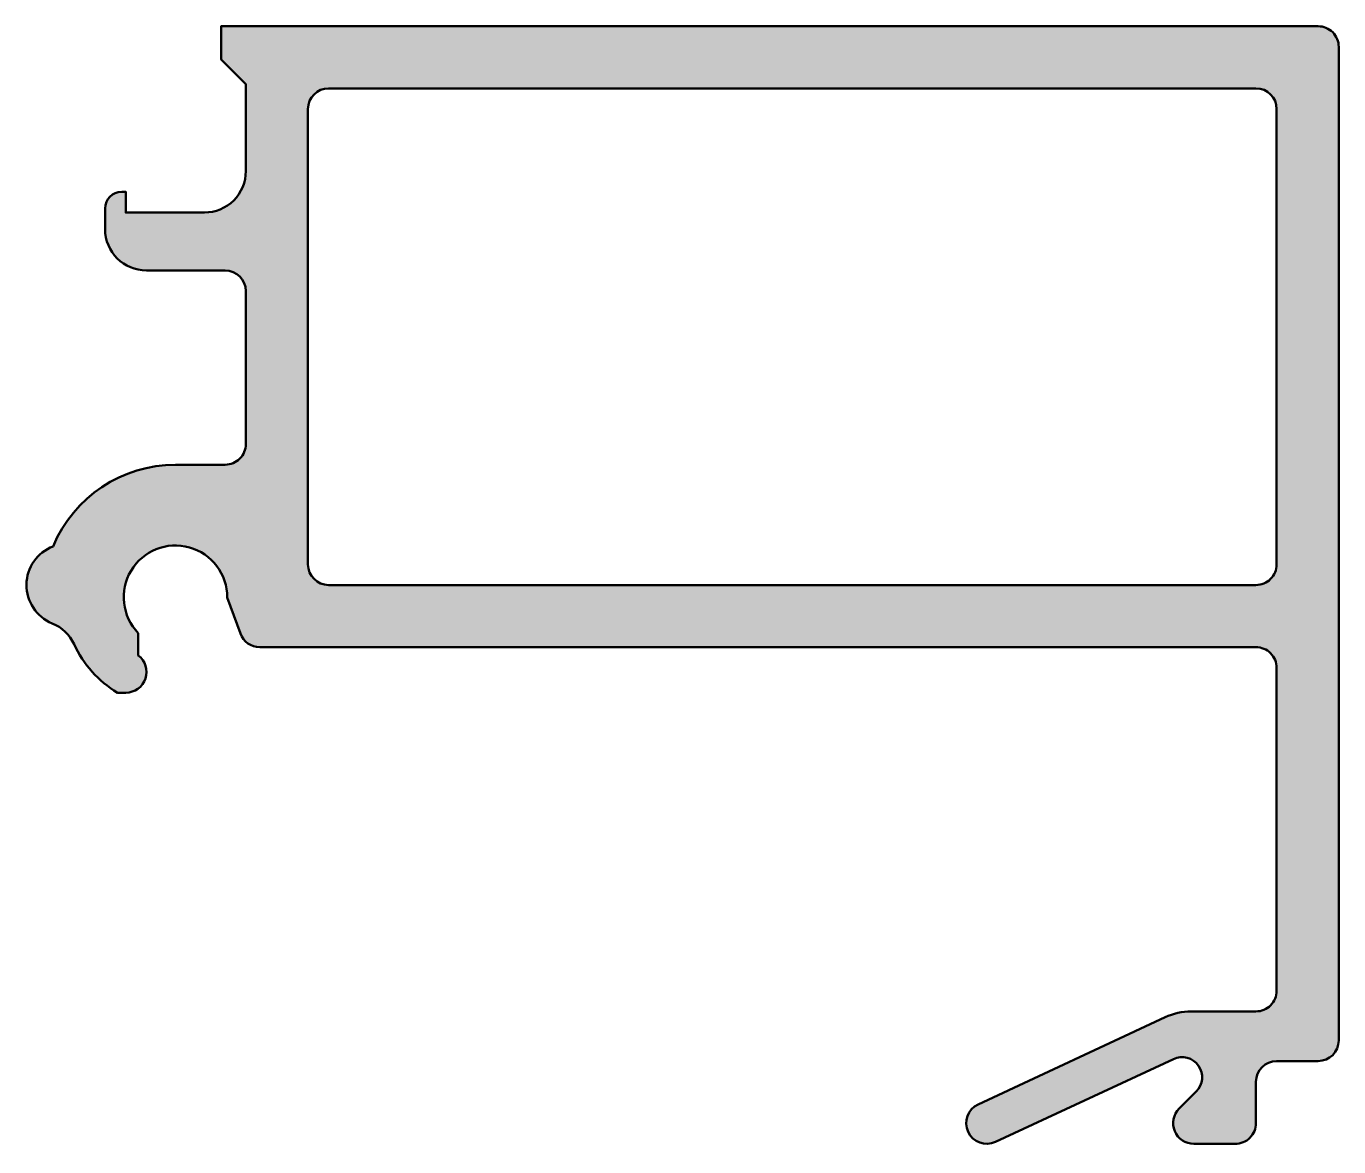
# Model space of a CAD drawing. Extents: x -4.2 to 27.5, y -27.1 to 0.
import ezdxf

# ---------------------------------------------------------------- set-up
doc = ezdxf.new("R2010")
doc.units = 0
doc.layers.add('0S-Alu contour', color=7, linetype='Continuous', lineweight=50)
doc.layers.add('0S-Alu hatch', color=252, linetype='Continuous', lineweight=25)

# ---------------------------------------------------------------- blocks, each defined once
blk = doc.blocks.new('467780__75358EE2_BFA1_427F_B0B2_26B3DDB55508_')
at = {"layer": '0S-Alu hatch'}
h = blk.add_hatch(color=256, dxfattribs=at)
edge = h.paths.add_edge_path()
edge.add_line((27, -4.9e-15), (0.5, 0))
edge.add_line((0.5, 0), (0.5000000000001278, -0.7999999999994998))
edge.add_line((0.5000000000001278, -0.7999999999994998), (1.100000000000207, -1.399999999999202))
edge.add_line((1.100000000000207, -1.399999999999202), (1.100000000000149, -3.50000000000022))
edge.add_ellipse((0.1000000000000889, -3.499999999999939), major_axis=(-1.000000000000061, 0), ratio=1, start_angle=89.99999999999062, end_angle=180, ccw=False)
edge.add_line((0.0999999999999222, -4.5), (-1.79999999999977, -4.5))
edge.add_line((-1.79999999999977, -4.5), (-1.79999999999977, -3.999999999999999))
edge.add_line((-1.79999999999977, -3.999999999999999), (-1.899999999999892, -4.00000000000022))
edge.add_arc((-1.899999999999886, -4.400000000000162), 0.3999999999999417, 90.00000000000095, 180)
edge.add_line((-2.299999999999827, -4.399999999999883), (-2.299999999999941, -4.899999999999862))
edge.add_arc((-1.299999999999777, -4.899999999999927), 1.000000000000163, 180, 269.9999999999995)
edge.add_line((-1.299999999999785, -5.90000000000009), (0.5999999999998654, -5.899999999999863))
edge.add_ellipse((0.5999999999998077, -6.400000000000261), major_axis=(-0.5000000000003979, 0), ratio=1, start_angle=180, end_angle=269.9999999999934, ccw=False)
edge.add_line((1.100000000000206, -6.400000000000318), (1.100000000000148, -10.09287949372083))
edge.add_ellipse((0.600000000000081, -10.09287949372077), major_axis=(-0.500000000000068, 0), ratio=1, start_angle=89.9999999999996, end_angle=180, ccw=False)
edge.add_line((0.6000000000000775, -10.59287949372083), (-0.6000000000000107, -10.59287949372128))
edge.add_arc((-0.6000000000001438, -13.7928794937209), 3.199999999999613, 89.99999999999763, 157.439678438316)
edge.add_arc((-3.199999999999888, -13.49999999999976), 0.9999999999998795, 110.801020251955, 247.8036894202161)
edge.add_ellipse((-3.95556233377157, -15.3517898260268), major_axis=(-0.9999999999980591, 0), ratio=1, start_angle=204.9184023087492, end_angle=247.80368942012808, ccw=False)
edge.add_arc((-0.6000000000001336, -13.79287949371785), 2.700000000002646, 204.9184023088836, 238.7033359050456)
edge.add_line((-2.002567278068515, -16.09999999999968), (-1.799999999999843, -16.09999999999991))
edge.add_arc((-1.799999999999825, -15.59999999999986), 0.5000000000000551, 269.9999999999979, 413.1301023541658)
edge.add_line((-1.499999999999861, -15.19999999999976), (-1.49999999999986, -14.66034707236575))
edge.add_ellipse((-0.5999999999997847, -13.79287949372101), major_axis=(-1.249999999999967, 0), ratio=1, start_angle=179.6736182686105, end_angle=43.94551956230231, ccw=False)
edge.add_line((0.6499797191917884, -13.80000000000041), (0.9670014590229358, -14.67101007166275))
edge.add_arc((1.436847769415687, -14.50000000000032), 0.4999999999996711, 199.9999999999641, 269.9999999999692)
edge.add_line((1.436847769415419, -15), (25.49999999999991, -15))
edge.add_ellipse((25.50000000000026, -15.49999999999987), major_axis=(-0.4999999999998668, 0), ratio=1, start_angle=180, end_angle=270.0000000000403, ccw=False)
edge.add_line((26.00000000000013, -15.49999999999953), (26.00000000000012, -23.29999999999996))
edge.add_ellipse((25.50000000000012, -23.29999999999996), major_axis=(-0.5000000000000036, 0), ratio=1, start_angle=89.9999999999988, end_angle=180, ccw=False)
edge.add_line((25.50000000000011, -23.79999999999996), (23.93960988776452, -23.79999999999996))
edge.add_arc((23.93960988776472, -25.30000000000016), 1.500000000000198, 90.0000000000076, 115.0000000000064)
edge.add_line((23.30568249515343, -23.94053831944507), (18.78869086912935, -26.04684610648179))
edge.add_arc((18.99999999999975, -26.5000000000001), 0.500000000000005, 115.0000000000066, 295.0000000000066)
edge.add_line((19.21130913087016, -26.9531538935184), (23.50729591024048, -24.94990235896559))
edge.add_ellipse((23.71307802775441, -25.39120353409155), major_axis=(-0.4869219722461454, 0), ratio=1, start_angle=134.9999999999856, end_angle=294.999999999988, ccw=False)
edge.add_line((24.0573838562383, -25.73550936257562), (23.64644660940702, -26.14644660940668))
edge.add_arc((24.00000000000009, -26.50000000000007), 0.4999999999999412, 134.9999999999738, 269.9999999999894)
edge.add_line((24, -27.00000000000001), (25.00000000000001, -27.00000000000001))
edge.add_arc((25.00000000000007, -26.49999999999995), 0.500000000000057, 269.9999999999935, 360)
edge.add_line((25.50000000000013, -26.5), (25.50000000000013, -25.50000000000001))
edge.add_ellipse((26.00000000000013, -25.50000000000001), major_axis=(-0.5000000000000036, 0), ratio=1, start_angle=270.0000000000004, end_angle=360, ccw=False)
edge.add_line((26.00000000000012, -25), (27.00000000000013, -25))
edge.add_arc((27.00000000000013, -24.50000000000001), 0.5, 270, 360)
edge.add_line((27.50000000000012, -24.50000000000001), (27.50000000000014, -0.500000000000231))
edge.add_arc((27.00000000000001, -0.5000000000001328), 0.5000000000001279, 0, 90.0000000000016)
edge = h.paths.add_edge_path()
edge.add_line((3.099999999999923, -1.5), (25.50000000000013, -1.500000000000004))
edge.add_ellipse((25.50000000000013, -2.000000000000004), major_axis=(-0.5, 0), ratio=1, start_angle=180, end_angle=270, ccw=False)
edge.add_line((26.00000000000013, -2.000000000000005), (26.00000000000013, -13))
edge.add_ellipse((25.50000000000007, -12.99999999999995), major_axis=(-0.5000000000000551, 0), ratio=1, start_angle=89.99999999999312, end_angle=180, ccw=False)
edge.add_line((25.50000000000001, -13.5), (3.100000000000147, -13.49999999999977))
edge.add_ellipse((3.100000000000294, -12.99999999999968), major_axis=(-0.5000000000000889, 0), ratio=1, start_angle=0, end_angle=89.99999999998329, ccw=False)
edge.add_line((2.600000000000205, -12.99999999999954), (2.60000000000015, -2))
edge.add_ellipse((3.100000000000035, -1.999999999999885), major_axis=(-0.499999999999885, 0), ratio=1, start_angle=270.0000000000128, end_angle=360, ccw=False)
at = {"layer": '0S-Alu contour', "color": 7}
for points in [[(27, -4.9e-15), (0.5, 0), (0.5000000000001278, -0.7999999999994998), (1.100000000000207, -1.399999999999202), (1.100000000000149, -3.50000000000022)], [(27.50000000000012, -24.50000000000001), (27.50000000000014, -0.500000000000231)], [(3.099999999999923, -1.5), (25.50000000000013, -1.500000000000004)], [(2.600000000000205, -12.99999999999954), (2.60000000000015, -2)], [(26.00000000000013, -2.000000000000005), (26.00000000000013, -13)], [(0.0999999999999222, -4.5), (-1.79999999999977, -4.5), (-1.79999999999977, -3.999999999999999), (-1.899999999999892, -4.00000000000022)], [(-2.299999999999827, -4.399999999999883), (-2.299999999999941, -4.899999999999862)], [(-1.299999999999785, -5.90000000000009), (0.5999999999998654, -5.899999999999863)], [(1.100000000000206, -6.400000000000318), (1.100000000000148, -10.09287949372083)], [(0.6000000000000775, -10.59287949372083), (-0.6000000000000105, -10.59287949372128)], [(25.50000000000001, -13.5), (3.100000000000147, -13.49999999999977)], [(0.6499797191917884, -13.80000000000041), (0.9670014590229358, -14.67101007166275)], [(-1.499999999999861, -15.19999999999976), (-1.49999999999986, -14.66034707236575)], [(1.436847769415419, -15), (25.49999999999991, -15)], [(26.00000000000013, -15.49999999999953), (26.00000000000012, -23.29999999999996)], [(-2.002567278068515, -16.09999999999968), (-1.799999999999843, -16.09999999999991)], [(23.30568249515343, -23.94053831944507), (18.78869086912935, -26.04684610648179)], [(25.50000000000011, -23.79999999999996), (23.93960988776452, -23.79999999999996)], [(19.21130913087016, -26.9531538935184), (23.50729591024048, -24.94990235896559)], [(26.00000000000012, -25), (27.00000000000013, -25)], [(25.50000000000013, -26.5), (25.50000000000013, -25.50000000000001)], [(24.0573838562383, -25.73550936257562), (23.64644660940702, -26.14644660940668)], [(24, -27.00000000000001), (25.00000000000001, -27.00000000000001)]]:
    blk.add_lwpolyline(points, dxfattribs=at)
for centre, radius, start, end in [((27.00000000000001, -0.5000000000001328), 0.5000000000001279, 0, 90.0000000000016), ((-1.899999999999886, -4.400000000000162), 0.3999999999999417, 90.00000000000095, 180), ((-1.299999999999777, -4.899999999999927), 1.000000000000163, 180, 269.9999999999995), ((-0.6000000000001438, -13.7928794937209), 3.199999999999613, 89.99999999999763, 157.439678438316), ((-3.199999999999888, -13.49999999999976), 0.9999999999998795, 110.801020251955, 247.8036894202161), ((1.436847769415687, -14.50000000000032), 0.4999999999996711, 199.9999999999641, 269.9999999999692), ((-0.6000000000001336, -13.79287949371785), 2.700000000002646, 204.9184023088836, 238.7033359050456), ((-1.799999999999825, -15.59999999999986), 0.5000000000000551, 269.9999999999979, 53.13010235416588), ((23.93960988776472, -25.30000000000016), 1.500000000000198, 90.0000000000076, 115.0000000000064), ((27.00000000000013, -24.50000000000001), 0.5, 270, 0), ((18.99999999999975, -26.5000000000001), 0.500000000000005, 115.0000000000066, 295.0000000000066), ((24.00000000000009, -26.50000000000007), 0.4999999999999412, 134.9999999999738, 269.9999999999894), ((25.00000000000007, -26.49999999999995), 0.500000000000057, 269.9999999999935, 0)]:
    blk.add_arc(centre, radius, start, end, dxfattribs=at)
at = {"layer": '0S-Alu contour', "color": 7, "extrusion": (0, 0, -1)}
for centre, radius, start, end in [((-3.100000000000035, -1.999999999999885), 0.499999999999885, 0, 89.9999999999872), ((-25.50000000000013, -2.000000000000004), 0.5, 90, 180), ((-0.1000000000000889, -3.499999999999939), 1.000000000000061, 180, 270.0000000000095), ((-0.5999999999998077, -6.400000000000261), 0.5000000000003979, 90.0000000000066, 180), ((-0.600000000000081, -10.09287949372077), 0.500000000000068, 180, 270.0000000000004), ((0.5999999999997847, -13.79287949372101), 1.249999999999967, 316.0544804376978, 180.3263817313895), ((-3.100000000000294, -12.99999999999968), 0.5000000000000889, 270.0000000000168, 0), ((-25.50000000000007, -12.99999999999995), 0.5000000000000551, 180, 270.0000000000069), ((3.95556233377157, -15.3517898260268), 0.9999999999980591, 112.1963105798719, 155.0815976912508), ((-25.50000000000026, -15.49999999999987), 0.4999999999998668, 89.99999999995968, 180), ((-25.50000000000012, -23.29999999999996), 0.5000000000000036, 180, 270.0000000000012), ((-23.71307802775441, -25.39120353409155), 0.4869219722461454, 65.000000000012, 225.0000000000145), ((-26.00000000000013, -25.50000000000001), 0.5000000000000036, 0, 89.99999999999959)]:
    blk.add_arc(centre, radius, start, end, dxfattribs=at)
blk = doc.blocks.new('467780__40733F48_B135_4B52_ACCE_F0E1DF737586_')
at = {"layer": '0S-Alu contour', "color": 7}
blk.add_blockref('467780__75358EE2_BFA1_427F_B0B2_26B3DDB55508_', (0, 0), dxfattribs=at)

msp = doc.modelspace()

# ---------------------------------------------------------------- block references
at = {"layer": '0S-Alu contour', "color": 7}
msp.add_blockref('467780__40733F48_B135_4B52_ACCE_F0E1DF737586_', (0, 0), dxfattribs=at)

doc.saveas('drawing.dxf')
